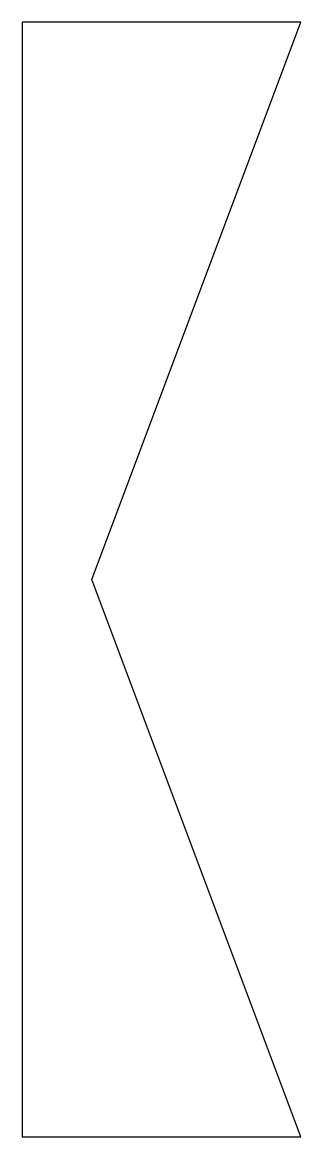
# Model space of a CAD drawing. Header units: metres. Extents: x -0.25 to 0, y -0.5 to 0.5.
import ezdxf

# ---------------------------------------------------------------- set-up
doc = ezdxf.new("R2010")
doc.units = ezdxf.units.M

msp = doc.modelspace()

# ---------------------------------------------------------------- linework, layer by layer
at = {"layer": 'TargetOff'}
msp.add_polyline3d([(-0.25, 0.5, 0), (-0.25, -0.5, 0), (0, -0.5, 0), (-0.1875, 0, 0), (0, 0.5, 0)], close=True, dxfattribs=at)

doc.saveas('drawing.dxf')
